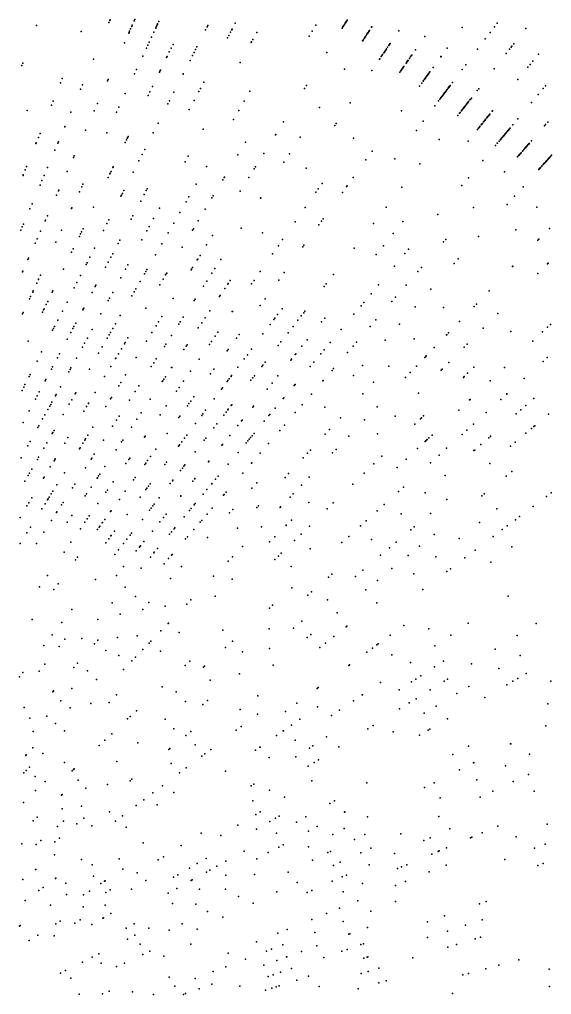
# Model space of a CAD drawing. Header units: metres. Extents: x -4327 to 4266, y -3886 to 3992.
# Drawn here: x 103.8 to 237.9, y 52.8 to 298.5 of the extents above; entities that cross this region are included whole.
import ezdxf

# ---------------------------------------------------------------- set-up
doc = ezdxf.new("R2010")
doc.units = ezdxf.units.M

msp = doc.modelspace()

# ---------------------------------------------------------------- linework, layer by layer
for p in [(126.37, 297.72, -100.72), (126.6, 298.25, -93.58), (126.62, 298.29, -99.56), (126.66, 298.38, -104.25), (132.75, 298.15, -109.5), (132.89, 298.47, -99.4), (138.65, 297.35, -106.7), (138.94, 297.95, 2353.15), (158.22, 297.57, 2101.9), (185.91, 297.51, -109.46), (185.97, 297.61, -107.4), (186.02, 297.7, -105.34), (186.05, 297.73, -104.31), (186.12, 297.86, -89.71), (186.13, 297.87, -98.34), (186.17, 297.94, -88.31), (186.31, 298.16, -79.66), (186.38, 298.27, -107.42), (186.42, 298.34, -91.49), (224.24, 297.58, -81.86), (108.07, 296.92, 2086.97), (119.37, 295.46, 2089.34), (131.35, 295.01, -102.3), (131.44, 295.22, -101.6), (131.57, 295.52, -100.54), (131.83, 296.1, -108.35), (132.11, 296.72, -104.66), (132.24, 297.01, -96.02), (137.67, 295.24, -104.96), (138.15, 296.27, -106.31), (138.31, 296.62, -103.49), (138.39, 296.79, 2085.95), (138.55, 297.12, -95.65), (138.58, 297.18, -94.51), (150.74, 295.84, 2107.51), (151.13, 296.61, -102.27), (151.32, 296.97, -101.8), (157, 295.27, 2100.29), (157.32, 295.87, -108.58), (157.4, 296.03, -107.22), (163.64, 295.22, 2455.16), (177.58, 295.55, 2477.88), (178.49, 297.06, 2480.66), (185.14, 296.28, -99.46), (185.33, 296.6, -107.03), (185.36, 296.64, -112.71), (185.39, 296.68, -93.02), (185.49, 296.85, -102.55), (185.58, 297, 2486.96), (185.58, 296.99, -90.67), (185.72, 297.21, -93.6), (191.46, 294.82, -107.16), (191.49, 294.86, -93.28), (191.55, 294.96, -105.74), (191.55, 294.96, -86.77), (191.57, 295, -95.59), (191.6, 295.04, -91.49), (191.7, 295.19, -81.36), (191.86, 295.44, -76.59), (191.91, 295.52, -111.21), (191.94, 295.57, -111.86), (192.01, 295.67, -110.63), (192.56, 296.52, -78.89), (192.65, 296.65, -79.33), (199.41, 295.64, 2483.28), (215.37, 296.44, -88.71), (222.46, 295.22, 2450.53), (223.53, 296.64, 2489.95), (231.44, 296.23, 2482.95), (130.26, 292.57, 2092.13), (136.5, 292.73, -102.13), (137.1, 294.01, -106.68), (156.22, 293.81, 2480.53), (156.55, 294.43, 2465.3), (162.23, 292.66, 2484.06), (162.34, 292.87, 2485.8), (162.64, 293.41, 2480.16), (176.83, 294.3, 2477.32), (190.32, 293.07, -93.53), (190.34, 293.1, -94.36), (190.44, 293.25, -95.63), (190.47, 293.3, -101.83), (190.55, 293.42, -110.84), (190.77, 293.76, -106.15), (190.91, 293.97, -98.14), (190.91, 293.97, -110.41), (190.94, 294.02, -108.54), (190.97, 294.07, -88.95), (191.19, 294.4, -88.44), (191.41, 294.75, -101.29), (197.21, 292.37, -111.09), (197.26, 292.46, -80.13), (197.26, 292.46, -82.35), (197.26, 292.45, -75.49), (206.01, 294.21, -76.65), (221.21, 293.56, -82.65), (228.4, 292.34, -78.75), (135.8, 291.23, -108), (136.17, 292.01, 2097.14), (141.59, 290.3, -106.99), (142.07, 291.28, -103.64), (142.52, 292.2, -101.24), (147.83, 290.14, -101.21), (148.22, 290.9, -106.77), (148.55, 291.56, 2480.26), (181.29, 290.12, 2488.34), (195.67, 290.1, -107.29), (195.79, 290.27, -101.33), (195.88, 290.4, -109.5), (195.99, 290.56, -117.8), (196.02, 290.61, -100.83), (196.13, 290.77, -91.62), (196.21, 290.89, -110.95), (196.35, 291.11, -98.72), (196.62, 291.5, -100.72), (196.89, 291.9, -88.3), (196.94, 291.98, -107.57), (197.03, 292.11, -101.76), (197.1, 292.21, -85.74), (197.14, 292.28, -109.79), (197.14, 292.27, -116.36), (203.65, 290.84, -86.78), (211.6, 291.24, -85.49), (219.27, 290.98, 2488.97), (226.48, 289.88, -80.19), (227.34, 290.98, 2494.06), (227.38, 291.03, -86.22), (227.73, 291.48, -84.86), (227.93, 291.73, 2481.79), (104.63, 287.46, 2089.73), (122.46, 288.49, 2093.17), (134.89, 289.27, 2331), (140.91, 288.92, -110), (141.04, 289.18, 2094.18), (146.84, 288.18, -104.02), (147.47, 289.43, 2462.16), (159.44, 287.63, 2482.31), (194.56, 288.44, -99.05), (194.63, 288.55, -95.81), (195.01, 289.11, -98.04), (195.1, 289.25, -94.61), (195.27, 289.5, -111.26), (195.35, 289.62, -96.78), (201.31, 287.5, -99.3), (201.34, 287.54, -91.5), (201.43, 287.68, -93.79), (201.5, 287.78, -115.31), (201.67, 288.01, -92.26), (201.7, 288.06, -108.46), (201.75, 288.13, -85.56), (201.79, 288.18, -83.14), (202.11, 288.64, -107.84), (202.42, 289.08, -102.55), (202.5, 289.2, -82.22), (202.72, 289.52, -111.97), (210, 289.04, -78.29), (210.06, 289.13, 2488.72), (210.1, 289.18, -77.51), (233.21, 287.99, -81.84), (234.62, 289.73, 2480.64), (104.4, 286.84, 2101.19), (133.31, 285.88, 2091.09), (139.11, 285.22, 2446.5), (139.21, 285.42, 2105.18), (139.33, 285.67, -106.64), (185.71, 285.97, 2490.26), (192.67, 285.65, 2476.14), (199.71, 285.21, -112.82), (199.94, 285.55, -95.75), (200.13, 285.81, -93.59), (200.21, 285.93, -94.04), (200.33, 286.1, -99.84), (200.45, 286.27, -91.5), (200.47, 286.3, -110.3), (200.62, 286.52, -80.85), (200.63, 286.52, -105.17), (200.65, 286.56, -104.14), (200.72, 286.65, -103.76), (207.1, 285.05, -87.34), (207.21, 285.2, -80.07), (207.26, 285.27, -118.52), (208.06, 286.37, -106.85), (215.42, 285.87, 2492.68), (216.3, 287.04, 2483.63), (223.46, 286.01, -85.99), (231.94, 286.42, -88.38), (232.51, 287.12, -85.61), (114.15, 282.54, 2089.65), (114.59, 283.63, 2089.73), (126.02, 283.05, 2092.69), (126.16, 283.35, 2087.08), (132.81, 284.81, 2091.02), (145.05, 284.67, 2094.78), (145.1, 284.78, 2362.98), (150.31, 282.69, 2114.65), (205.54, 282.91, -93.6), (205.55, 282.92, -95.44), (205.58, 282.96, 2483.74), (205.66, 283.06, -103.95), (205.66, 283.06, -103.95), (205.95, 283.47, -102.23), (205.96, 283.48, -89.91), (206.07, 283.63, -91.18), (206.13, 283.71, -105.65), (206.19, 283.8, -94.3), (206.28, 283.92, -100.32), (206.35, 284.02, -86.21), (206.39, 284.07, -89.07), (206.44, 284.15, -89.71), (206.52, 284.25, -102.51), (206.6, 284.36, -84.49), (206.72, 284.53, -76.86), (206.73, 284.54, -87.79), (206.73, 284.54, -106.58), (206.77, 284.59, -108.07), (206.93, 284.82, -105.43), (206.93, 284.82, -105.43), (212.98, 282.63, 2483.66), (229.43, 283.32, 2490.46), (119.24, 280.9, 2092.62), (119.7, 281.99, 2092.7), (136.68, 280.23, -112.61), (137.34, 281.58, -109.88), (142.74, 280.14, 2107.68), (149.07, 280.35, 2136.53), (149.47, 281.12, 2486.45), (161.92, 280.45, 2486), (175.66, 281.11, 2491.55), (176.13, 281.87, 2487.9), (204.63, 281.65, -109.66), (205.2, 282.43, -93.85), (211.05, 280.08, -88.76), (211.17, 280.23, -94.94), (211.26, 280.35, -105.34), (211.38, 280.51, -93.6), (211.39, 280.53, -101.03), (211.53, 280.71, -81.25), (211.63, 280.84, -107.62), (211.87, 281.16, -89.51), (211.99, 281.32, -81.22), (212.07, 281.43, -87.15), (212.09, 281.46, -78.23), (212.16, 281.55, -78.86), (212.27, 281.69, -78.09), (212.39, 281.85, -103.39), (219.22, 280.59, -86.82), (219.57, 281.03, 2483.52), (235.85, 281.08, -84.39), (236.41, 281.75, 2493.52), (112.29, 277.92, 2087.34), (130.48, 279.81, 2093.1), (136.23, 279.31, 2480.61), (141.63, 277.96, -112.87), (147.86, 278.08, 2481.09), (160.42, 277.86, 2484.12), (209.48, 277.98, -110.69), (209.79, 278.41, -112.32), (210.01, 278.7, -107.84), (210.07, 278.78, -93.02), (210.13, 278.85, -93.66), (210.31, 279.09, -92.52), (210.43, 279.25, 2483), (210.5, 279.35, -113.55), (210.59, 279.46, -111.48), (210.69, 279.6, -111.75), (210.7, 279.61, -90.04), (210.82, 279.77, -104.29), (210.85, 279.8, -103.26), (210.9, 279.87, -95.64), (210.95, 279.94, -96.28), (211.03, 280.04, -96.73), (217, 277.74, -92.9), (217.01, 277.76, -88.8), (217.02, 277.77, -83.51), (217.35, 278.19, -81.2), (217.42, 278.28, -81.83), (217.45, 278.33, -107.67), (217.47, 278.35, -81.45), (217.73, 278.68, -77.29), (234.58, 279.56, 2483.58), (105.77, 275.53, 2095.82), (111.87, 276.9, 2087.75), (116.8, 275.16, 2089.73), (122.65, 275.48, -105.58), (123.48, 277.34, 2089.81), (128.88, 276.38, 2091.13), (141.25, 277.22, 2483.59), (146.63, 275.77, -111.08), (159.1, 275.58, 2474.37), (179.42, 276.28, 2486.52), (187.14, 277.45, 2454.04), (200.15, 275.48, 2486.8), (208.53, 276.72, 2480.16), (215.2, 275.44, -94.17), (215.25, 275.5, -111.6), (215.38, 275.67, -104.14), (215.42, 275.72, -92.83), (215.47, 275.79, -108.78), (215.66, 276.04, -91.31), (215.73, 276.12, -108.28), (215.87, 276.3, -99.61), (215.88, 276.31, -88.95), (215.93, 276.38, -104.62), (215.96, 276.41, -115.35), (216.09, 276.58, -88.63), (216.24, 276.77, -107.28), (216.46, 277.05, -96.16), (216.5, 277.11, -110.14), (216.5, 277.1, -111.82), (216.54, 277.16, -93.73), (216.56, 277.19, -105.55), (216.7, 277.37, -95.65), (216.8, 277.49, -103.37), (216.81, 277.51, -101.5), (216.87, 277.58, -109.9), (222.99, 275.37, -111.62), (223.09, 275.49, -79.3), (232.88, 277.54, -77.53), (128.29, 275.12, -102.03), (157.77, 273.27, 2485.8), (205.6, 272.84, 2484.88), (214.29, 274.27, -99.5), (214.76, 274.88, -95.82), (214.91, 275.07, -99.58), (220.88, 272.76, -89.65), (220.89, 272.78, -102.83), (220.96, 272.86, -99.75), (221.19, 273.14, -107.35), (221.23, 273.19, -111.36), (221.3, 273.29, -91.05), (221.33, 273.32, -105.74), (221.65, 273.72, -79.19), (221.7, 273.78, -88.55), (221.75, 273.84, -96.17), (221.83, 273.93, -88.8), (221.88, 274, 2484.1), (221.99, 274.14, -103.97), (222.01, 274.16, -87.65), (222.04, 274.2, -101.9), (222.17, 274.36, -84.45), (222.27, 274.49, -119.14), (222.37, 274.6, -86.36), (222.39, 274.62, -84.12), (229.42, 273.42, 2485.5), (229.43, 273.42, -85.38), (115.23, 271.45, -104.16), (115.24, 271.48, 2094.34), (120.48, 270.6, 2095.17), (138.78, 272.37, 2484.01), (150.14, 270.86, 2483.01), (170.38, 272.66, 2489.32), (183.3, 271.76, 2453.7), (183.64, 272.25, 2489.18), (203.86, 270.54, 2484.01), (219.28, 270.79, -98.17), (219.55, 271.12, -96.65), (219.74, 271.36, -95.5), (219.83, 271.47, -105.86), (220.17, 271.89, -111.68), (220.28, 272.02, -105.24), (220.32, 272.08, -92.07), (220.42, 272.2, -104.48), (220.51, 272.3, -97.69), (220.8, 272.67, -113.47), (226.76, 270.24, -89.7), (226.79, 270.28, -88.48), (226.85, 270.35, -89.12), (226.97, 270.49, -103.65), (227.06, 270.6, -95.79), (227.15, 270.71, -108.78), (227.19, 270.76, 2490.29), (227.2, 270.76, -75.83), (227.23, 270.8, -107.55), (227.29, 270.88, -101.92), (227.51, 271.13, -82.83), (228.18, 271.94, -78.19), (236.19, 271.7, -119.26), (236.43, 271.98, -118.94), (237, 272.64, -85.58), (108.58, 268.74, 2082.93), (108.99, 269.76, 2082.52), (125.85, 269.88, 2089.89), (130.77, 268.12, 2468.54), (130.99, 268.57, 2428.18), (131.02, 268.64, 2473.26), (131.19, 268.98, 2487.81), (137.52, 269.9, 2483.85), (168.37, 269.44, 2492.08), (168.4, 269.5, 2492.57), (174.56, 268.8, 2492.23), (188.02, 268.53, 2484.72), (209.6, 268.27, 2486.3), (216.89, 267.84, 2486.73), (224.72, 267.81, -95.83), (225.04, 268.19, -102.35), (225.08, 268.24, -108.21), (225.16, 268.33, -108.66), (225.23, 268.42, -111.64), (225.32, 268.53, -87.3), (225.52, 268.76, -96.99), (225.65, 268.92, -96.22), (225.82, 269.12, -115.31), (225.83, 269.13, -89.33), (225.88, 269.2, -90.98), (226.04, 269.39, -103.23), (226.14, 269.5, -88.43), (226.26, 269.64, -86.64), (226.32, 269.72, -100.86), (226.42, 269.84, -111.59), (226.51, 269.94, -91.23), (226.68, 270.14, -105.19), (226.7, 270.17, -90.08), (232.9, 267.92, 2481.74), (107.97, 267.24, -108.57), (108.05, 267.42, 2089.44), (112.72, 265.56, 2089.93), (113.48, 267.34, 2087.14), (113.62, 267.68, -110.26), (130.45, 267.47, 2386.01), (135.41, 265.75, 2101.44), (160.77, 267.57, -111.59), (223.79, 266.71, 2482.2), (224.27, 267.28, -111.37), (224.28, 267.29, -98.3), (230.67, 265.36, -103.42), (230.96, 265.69, -87.47), (230.98, 265.71, -108.8), (231.04, 265.78, -117.51), (231.05, 265.79, -97.77), (231.06, 265.8, -87.91), (231.24, 266.01, -85.74), (231.41, 266.21, -108.37), (231.44, 266.24, -89.7), (231.57, 266.39, -110.97), (231.66, 266.49, -95.34), (231.68, 266.52, -85.09), (231.69, 266.53, -82.85), (231.8, 266.65, -81.06), (231.99, 266.88, -112.24), (232.12, 267.02, -103.02), (232.16, 267.07, -103.67), (232.19, 267.1, -93.28), (232.31, 267.24, -77.59), (117.41, 263.71, 2091.17), (117.59, 264.11, -105.49), (134.75, 264.47, 2467.46), (146.34, 264, -105.5), (158.84, 264.35, 2483.68), (165.43, 264.74, 2480.94), (171.85, 264.62, 2464.13), (191.16, 263.11, 2486.07), (192.72, 265.26, 2485.22), (198.44, 263.34, 2457.98), (220.66, 262.98, 2486.92), (229.38, 263.88, -98.51), (229.65, 264.18, -111.1), (229.77, 264.32, -102.81), (229.78, 264.33, -95.38), (229.96, 264.54, -98.14), (230.01, 264.6, -100.63), (230.18, 264.8, -113.47), (230.26, 264.88, -104.69), (230.6, 265.28, -92.64), (236.91, 263.11, -98.5), (237.02, 263.24, -82.7), (237.02, 263.24, -95.02), (237.06, 263.28, -88.85), (237.27, 263.52, -103.88), (237.3, 263.55, -109.8), (237.33, 263.58, -101.81), (237.37, 263.63, -102.46), (237.54, 263.81, -78.19), (237.7, 263.99, -78.25), (237.93, 264.25, -82.4), (105.28, 260.57, -109.2), (105.62, 261.42, 2084.52), (110.86, 261.17, -107.05), (127.38, 261.18, 2472.48), (127.46, 261.32, -106.81), (133.92, 262.83, 2086.5), (145.59, 262.64, 2484.92), (150.96, 261.47, 2486.99), (162.98, 260.83, 2488.06), (163.29, 261.33, -110.16), (170.47, 262.5, 2487.39), (176.06, 261.02, 2469.51), (204.77, 262.09, 2489.63), (234.75, 260.71, -109.46), (234.82, 260.8, -108.24), (234.86, 260.84, -96.41), (234.98, 260.98, -109.15), (235.01, 261.01, 2484.3), (235.05, 261.05, -94.43), (235.16, 261.18, -114.09), (235.49, 261.54, -91.94), (235.53, 261.58, -91.75), (235.83, 261.92, -98.67), (235.83, 261.91, -103.25), (236.02, 262.13, -109.21), (236.12, 262.24, -88.29), (236.18, 262.31, -87.9), (236.21, 262.34, -86.69), (236.21, 262.34, -102.16), (236.3, 262.44, -98.04), (236.33, 262.47, -93.09), (236.49, 262.65, -106.06), (236.57, 262.73, -91.74), (236.62, 262.8, -109.7), (236.64, 262.81, -90.33), (236.67, 262.85, -87.06), (104.71, 259.16, -108.96), (104.77, 259.33, -108.5), (110.02, 259.2, 2090.37), (115.83, 260.16, -107.09), (126.17, 258.69, -105.38), (126.61, 259.59, -107), (126.7, 259.78, -110.68), (126.9, 260.19, 2212.89), (132.47, 259.99, -104.67), (155.07, 258.07, 2457.63), (155.42, 258.67, 2485.75), (155.47, 258.75, 2453), (161.63, 258.65, 2489.64), (187.9, 258.62, 2485.78), (217, 258.61, 2485.68), (226.11, 260.11, 2486.73), (108.99, 256.76, -104.89), (109.47, 257.89, -105.88), (113.76, 255.5, -104.31), (119.51, 256.29, 2487.98), (119.81, 256.94, 2470.29), (136, 255.79, -106.78), (148.35, 256.95, 2489.38), (179.14, 255.84, -112.61), (180.08, 257.18, 2462.57), (186.29, 256.4, 2453.87), (186.42, 256.58, 2487.61), (200.17, 256.2, 2454.06), (215.32, 256.61, 2486.79), (230.77, 256.29, 2449.09), (113.17, 254.18, -107.41), (113.65, 255.26, 2100.24), (118.93, 255.04, -102.51), (129.39, 253.95, -106.47), (129.54, 254.24, -110.52), (129.76, 254.67, -109.27), (130.14, 255.41, 2485.78), (135.24, 254.35, 2486.12), (135.78, 255.37, 2484.22), (146.54, 253.82, -104.78), (152.33, 253.52, 2447.44), (152.63, 254.02, 2486.4), (159.48, 255.22, 2467.72), (164.6, 253.47, 2444.89), (164.64, 253.53, 2467.55), (178.55, 255, 2452.32), (185.21, 254.91, -103.81), (228.63, 253.92, 2475.28), (106.44, 250.75, -106.53), (106.98, 252.03, 2092.92), (116.97, 250.85, -107.72), (117.05, 251.01, -101.58), (122.51, 251.18, -106.31), (134.38, 252.73, -104.62), (139.08, 250.91, -105.75), (145.81, 252.55, -109.49), (150.64, 250.71, -104.21), (175.84, 251.13, 2491.21), (196.26, 251.21, 2457.66), (218.24, 251.06, 2459.35), (226.76, 251.84, 2445.13), (234.26, 251.21, 2468.47), (110.86, 248.99, -102.67), (131.94, 248.14, 2484.66), (132.41, 249.03, 2481.52), (132.41, 249.02, -106.59), (137.63, 248.3, -105.17), (144.25, 249.85, 2478.01), (180.36, 248.24, 2449.35), (209.24, 249.36, 2467.37), (104.53, 246.25, 2098.27), (104.79, 246.87, -102.19), (110.32, 247.78, 2254.74), (110.4, 247.95, -106.32), (119.84, 245.72, -104), (125.87, 247.04, -111.93), (126.36, 247.99, 2484.96), (136.52, 246.29, -110.48), (142.69, 247.14, -112.5), (147.65, 245.73, 2486.02), (148.87, 247.76, -109.24), (159.68, 245.88, 2459.84), (173.27, 247.45, 2454.73), (179.27, 246.75, 2489.64), (179.91, 247.63, -106.24), (193.06, 247.11, 2492.1), (200.49, 247.58, 2487.94), (237.41, 245.84, 2465.93), (104.15, 245.36, -101.57), (109.15, 245.17, 2241.24), (114.41, 245.36, -107.41), (114.41, 245.35, -108.77), (118.91, 243.79, -106.76), (119.24, 244.48, -101.28), (119.46, 244.94, 2482.08), (125.01, 245.34, -103.04), (135.93, 245.23, -104.57), (135.93, 245.23, -104.57), (141.28, 244.7, 2473.92), (147.46, 245.41, 2482.8), (152.51, 244.07, 2472.05), (165.04, 244.68, -104.97), (198, 244.51, 2489.45), (219.52, 243.8, 2486.7), (228.91, 245.47, 2471.31), (107.79, 242.11, -108.84), (108.27, 243.17, 2087.85), (113.01, 242.35, 2472.83), (122.72, 240.85, -105.03), (128.7, 242.05, -109.63), (129.13, 242.87, -103.1), (134.67, 242.95, 2455.84), (139.67, 241.92, -108.72), (144.85, 241.07, -111.4), (151, 241.66, 2459.3), (169.08, 241.47, 2484.83), (170.16, 243.02, 2489.13), (175.23, 241.18, 2489.71), (175.53, 241.59, 2493.93), (188.2, 240.88, 2484.01), (195.54, 241.47, 2491.2), (210.74, 242.43, 2487.09), (211.25, 243.01, 2450.94), (234.52, 242.86, 2455.65), (234.77, 243.11, 2488.4), (106.13, 238.37, -110.84), (116.97, 239.82, -105.02), (117.38, 240.66, -107.42), (121.58, 238.62, -104.57), (126.88, 238.62, -106.54), (127.31, 239.44, -104.86), (138.07, 239.14, 2477.66), (149.33, 238.98, -112.69), (167.64, 239.42, -108.46), (193.73, 239.24, 2490.3), (200.98, 239.51, -113.13), (201.9, 240.61, -112.1), (105.95, 237.97, 2088.57), (120.63, 236.75, -109.13), (120.85, 237.19, 2487.04), (125.52, 236.07, -101.55), (126.21, 237.36, 2486.01), (131.16, 236.62, -107.85), (147.47, 235.99, 2460.31), (148.65, 237.89, -108.47), (148.77, 238.08, -113.34), (154.57, 238.02, -111.71), (198.33, 236.36, 2484.92), (205.14, 235.99, -111.59), (213.36, 236.96, 2490.17), (214.44, 238.16, 2491.98), (228.13, 236.24, 2478.84), (228.18, 236.29, 2448.57), (236.94, 236.94, 2487.53), (237.05, 237.05, 2478.43), (104.59, 234.92, -104.3), (104.64, 235.03, -104.68), (109.14, 234.06, -106.23), (114.88, 235.54, 2473.91), (119.21, 233.97, -108.18), (129.39, 233.42, -104.88), (130.58, 235.58, 2453.26), (135.33, 234.4, -108.24), (135.68, 235.01, -106.47), (135.94, 235.45, -109.24), (140.66, 234.1, -105.43), (140.87, 234.44, -109.2), (140.92, 234.52, -99.84), (147.11, 235.43, -111.72), (147.21, 235.59, 2468.17), (152.3, 234.52, -108.66), (153.07, 235.71, -111.86), (164.52, 234.96, -112.9), (170.53, 234.71, 2491.92), (183.01, 234.25, 2494.1), (204.27, 234.98, 2485.32), (234.46, 234.46, 2481.95), (108.21, 232.05, 2109.02), (108.65, 233.01, 2108.13), (108.65, 233, -103.79), (118.29, 232.17, 2485.63), (122.92, 231.17, 2484.49), (123.1, 231.52, 2488.22), (134.22, 232.48, -103.63), (139.17, 231.62, -101.79), (140.03, 233.05, -107.18), (150.21, 231.31, 2487), (151.03, 232.56, -105.67), (156.37, 231.82, 2496.64), (156.44, 231.94, 2473.48), (156.95, 232.69, -110.12), (162.33, 231.84, -105.38), (162.95, 232.72, 2475.5), (169.16, 232.83, -111.11), (180.66, 231.23, -110.35), (181.16, 231.87, 2491.94), (194.36, 231.63, 2490.71), (201.3, 231.57, -104.06), (106.63, 228.67, -106.21), (107.16, 229.81, -107.72), (107.29, 230.09, 2460.69), (112.05, 229.74, -113.06), (112.22, 230.09, 2468.01), (117.61, 230.83, -106.23), (122.14, 229.71, -107.51), (127.33, 229.71, -103.37), (132.13, 228.85, -110.05), (132.7, 229.84, 2454.19), (133.14, 230.6, 2462.39), (154.26, 228.69, -101.68), (154.39, 228.9, -102.46), (155.61, 230.69, -103.09), (192.44, 229.34, -109.43), (198.61, 228.48, -108.23), (207.53, 230.49, 2486.73), (222.22, 230.12, 2487.51), (106.36, 228.09, -105.13), (110.55, 226.66, -103.25), (110.93, 227.44, -107.01), (115.8, 227.28, -105.41), (126.21, 227.68, -103.12), (126.52, 228.24, -108.84), (142.6, 228.2, -108.12), (147.83, 227.63, -105.63), (148.07, 228.01, 2488.69), (164.48, 226.39, -111.55), (165.74, 228.12, -107.45), (189.91, 226.33, 2456.04), (190.63, 227.18, -106.93), (197.72, 227.45, 2493.86), (203.56, 226.08, 2494.52), (218.41, 226.17, 2487.71), (218.98, 226.76, 2483.32), (104.59, 224.29, 2491.74), (104.75, 224.64, 2139.19), (109.62, 224.75, -105.74), (109.89, 225.32, -103.6), (110.02, 225.58, -104.2), (114.65, 225.01, -103.72), (119.79, 225.3, 2486.44), (119.81, 225.32, -106.44), (119.91, 225.52, 2488.93), (120.02, 225.73, -104.67), (124.36, 224.35, -111.62), (129.24, 223.85, -108.31), (135.63, 225.73, -108.32), (139.73, 223.61, -109.47), (151.8, 225.05, 2497.54), (157.47, 224.9, -103.76), (157.48, 224.91, -107.89), (168.9, 224.14, -102.41), (170.01, 225.61, -107.47), (174.85, 223.79, -110.53), (175.48, 224.6, -112.72), (175.75, 224.95, 2487.42), (188.12, 224.19, 2490.11), (210.67, 225.92, 2454.89), (224.38, 224.38, 2456.84), (112.68, 221.14, -101.78), (113.47, 222.7, 2475.41), (117.56, 221.1, -106.21), (118.02, 221.96, -103.88), (128.04, 221.76, 2455.68), (138.26, 221.26, -104.34), (138.9, 222.29, -109.33), (143.96, 221.69, 2495.29), (144.34, 222.27, -104.14), (145.11, 223.46, 2463.89), (149.75, 222.01, 2489.14), (150.6, 223.27, -109.58), (167.01, 221.63, -110.63), (167.97, 222.9, 2491.92), (168.22, 223.23, -108.96), (172.79, 221.16, -103.11), (173.98, 222.68, 2486.24), (179.98, 222.26, 2480.06), (180.78, 223.25, 2455.76), (192.25, 221.16, 2493.34), (193.65, 222.77, 2488.05), (199.62, 221.7, 2491.45), (214.73, 222.36, -102.77), (237.65, 221.61, -108.23), (112.18, 220.17, -108.81), (112.39, 220.59, -108.37), (116.77, 219.62, -103.74), (117.28, 220.58, 2487.74), (122.17, 220.4, -109.49), (126.46, 219.04, -108.58), (126.79, 219.6, -106.41), (127.39, 220.64, -103.5), (137.21, 219.59, -112.34), (142.13, 218.86, -108.84), (148.9, 220.76, 2462.39), (153.14, 218.71, -107.96), (153.83, 219.69, -102.19), (159.18, 219.09, -102.35), (165.2, 219.23, 2463), (171.51, 219.53, -108.6), (184.93, 220.39, -109.27), (211.47, 218.98, 2484.92), (211.52, 219.03, -110.73), (211.99, 219.52, 2479.79), (220.71, 220.71, 2448.18), (227.64, 219.83, -97.03), (235.65, 219.75, -110.85), (236.9, 220.92, -112.03), (106.04, 217.42, -104.48), (115.87, 217.91, 2444.32), (120.24, 216.92, -101.55), (120.95, 218.2, -103.26), (125.96, 218.17, 2454.86), (130.25, 216.78, -110.54), (130.25, 216.76, -106.12), (130.43, 217.06, -111.01), (131.15, 218.28, 2468.15), (135.86, 217.42, -109.41), (140.72, 216.69, 2464.74), (146.06, 216.54, -108.27), (151.68, 216.62, -104.25), (152.18, 217.34, 2478.84), (158.5, 218.16, -103.94), (169.02, 216.34, -103.07), (169.71, 217.23, -100.76), (176.34, 217.77, -109.23), (182.17, 217.11, -103.59), (188.79, 217.17, -109.11), (195.99, 217.67, 2480.52), (203.28, 217.99, 2455.22), (216.64, 216.64, -105.4), (233.2, 217.46, 2490.17), (109.41, 214.72, -105.33), (113.91, 214.24, -106.53), (119.69, 215.93, -102.34), (123.76, 214.37, -104.67), (124.68, 215.96, -104.17), (128.74, 214.26, 2489.23), (129.5, 215.52, -108.27), (140.35, 216.12, -110.8), (145.22, 215.3, 2490.5), (145.81, 216.17, 2487.37), (156.19, 214.98, -105.76), (156.43, 215.3, -104.75), (161.27, 214.01, -110.23), (162.32, 215.41, 2494.21), (173.33, 214.05, -100.67), (173.49, 214.24, 2461.36), (175.03, 216.15, 2483.22), (179.79, 214.27, -102.07), (180.64, 215.28, -109.9), (186.51, 214.55, 2489.07), (187.92, 216.18, 2495.87), (208.39, 215.8, 2482.44), (215.91, 215.91, -103), (108.24, 212.42, -105.6), (113.39, 213.25, 2445.35), (118.15, 213.15, 2481.31), (128.02, 213.06, 2475.3), (128.08, 213.16, -107.08), (133.27, 213.28, -106.84), (137.65, 211.96, 2489.45), (138.31, 212.99, -109.35), (149.08, 212.91, 2492.49), (160.49, 212.98, 2491.52), (165.16, 211.39, -110.17), (165.72, 212.11, -101.73), (172.19, 212.63, -110.29), (172.2, 212.65, 2479.7), (172.36, 212.85, -101.97), (178.01, 212.15, 2460.46), (190.26, 211.3, 2489.57), (206, 213.32, 2476.56), (206.21, 213.54, 2490.62), (206.35, 213.69, 2492.36), (212.08, 212.08, 2493.28), (235.81, 212.32, 2488.85), (236.86, 213.27, 2489.18), (236.86, 213.27, -110.23), (106.5, 209.02, 2457.33), (111.87, 210.39, -107.11), (112.17, 210.97, 2488.56), (116.22, 209.67, 2496.77), (116.58, 210.32, -105.26), (116.78, 210.67, -104.34), (121.47, 210.39, -104.61), (126.83, 211.08, -107.63), (130.55, 208.93, -102.28), (137.02, 211, -109.8), (142.18, 210.8, -106.7), (142.19, 210.81, -110.48), (146.94, 209.85, -105.37), (151.99, 209.2, -109.35), (152.81, 210.33, -107.94), (158.9, 210.86, -109.28), (164.9, 211.06, 2476.81), (177.11, 211.08, -103.96), (182.61, 210.07, -105.02), (183, 210.51, -108.38), (196.89, 211.14, 2491.58), (202.33, 209.52, 2490.02), (203.89, 211.14, 2485.73), (210.15, 210.15, 2482.02), (210.36, 210.36, -98.91), (216.78, 209.34, -100.74), (218.36, 210.87, -108.15), (226.09, 210.83, 2489.63), (105.2, 206.47, -104.01), (106.24, 208.5, -105.64), (110.29, 207.43, -104.83), (110.47, 207.76, -112.94), (125.28, 208.51, 2490.65), (129.33, 206.97, -108.9), (139.79, 207.24, -109.1), (139.92, 207.44, 2491.72), (140.17, 207.81, 2496.2), (140.59, 208.43, -109.56), (145.18, 207.34, -106.87), (156.18, 207.26, 2488.76), (156.36, 207.49, -104.39), (156.71, 207.96, -105.62), (157.16, 208.56, 2465.21), (157.3, 208.75, -107.18), (162.17, 207.57, 2499.66), (162.67, 208.21, -105.5), (163.04, 208.68, 2486.94), (167.52, 206.87, 2461.65), (168.97, 208.67, -104.16), (173.16, 206.37, 2491.23), (173.31, 206.54, -105.44), (180.31, 207.42, -100.12), (180.36, 207.48, 2491.38), (187.99, 208.78, 2483.91), (193.09, 207.06, 2490.96), (201.11, 208.25, 2486.7), (215.72, 208.31, -100.43), (215.93, 208.53, -104.19), (222.48, 207.47, 2483.19), (231.06, 208.05, -106.78), (104.47, 205.03, -107.53), (104.88, 205.83, 2477), (108.81, 204.65, -112.19), (113.05, 203.95, -112.71), (114.12, 205.88, 2480.1), (117.86, 204.14, -106.11), (118, 204.39, -105.46), (122.88, 204.5, -104.59), (128.85, 206.21, -110.89), (132.96, 204.74, -108.13), (133.87, 206.15, -104.26), (143.43, 204.84, -105.1), (144.1, 205.79, 2488.1), (154.73, 205.34, -110.88), (154.98, 205.67, 2496), (166.29, 205.35, -110.72), (173.07, 206.26, -109.73), (177.39, 204.06, -101.34), (190.35, 204.12, 2491.92), (204.36, 204.36, -102.79), (226.68, 204.11, 2489.89), (226.71, 204.13, 2456.88), (107.84, 202.82, 2463.06), (108.28, 203.64, -102.76), (111.68, 201.48, -104.6), (111.99, 202.04, 2491.56), (112.91, 203.69, 2468.04), (116.34, 201.51, -106.73), (116.98, 202.62, -111.67), (121.18, 201.68, -108.86), (121.24, 201.77, -109.22), (126.77, 202.87, -109.89), (126.98, 203.2, -110.23), (131.55, 202.58, -107.78), (136.77, 202.77, -102.64), (146.54, 201.7, -104.3), (147.01, 202.34, -103.68), (147.76, 203.37, -107.11), (152.9, 202.9, 2462.43), (170.3, 202.95, 2462.54), (170.48, 203.17, -110.96), (217.27, 202.61, 2481.03), (217.3, 202.64, -103.85), (217.43, 202.75, -103.36), (225.14, 202.72, -101.46), (233.5, 202.98, -109.66), (106.28, 199.88, -105.49), (110.99, 200.24, -104.71), (111.43, 201.03, 2493.93), (120.03, 199.76, -109.52), (120.72, 200.92, -107.21), (125.59, 200.99, 2497.03), (134.48, 199.38, 2476.35), (140.81, 201.1, -108.1), (146.14, 201.14, -105.93), (150.06, 199.14, -108.66), (150.75, 200.05, 2467.32), (155.92, 199.57, 2467.79), (156.33, 200.09, -107.54), (156.45, 200.25, 2489.56), (157.2, 201.21, -112.44), (157.34, 201.39, -112.54), (162.6, 200.8, 2464.74), (162.81, 201.06, -107.74), (168.24, 200.5, 2496.82), (173.34, 199.41, -106.17), (175.06, 201.38, -106.37), (180.77, 200.77, 2473.04), (193.95, 200.84, -102.74), (214.55, 200.07, -103.25), (221.5, 199.44, 2489.22), (229.05, 199.11, -106.08), (230.22, 200.12, -102.34), (231.46, 201.21, 2492.2), (237.17, 199.01, -104.44), (104.71, 196.93, -103.78), (109.66, 197.84, -106.46), (110.22, 198.84, 2466.8), (114.84, 198.91, -105.5), (128.25, 197.49, -112.56), (128.91, 198.51, -103.92), (133.38, 197.75, -104.72), (139.26, 198.88, -109.29), (144.01, 198.21, 2494.5), (144.25, 198.55, -100.64), (148.19, 196.65, 2493.12), (149.75, 198.73, -102.83), (153.6, 196.59, -103.9), (155.33, 198.81, -108.15), (159.8, 197.34, -105.58), (159.94, 197.5, -103.08), (165.51, 197.25, 2456.29), (166.7, 198.67, -108.83), (166.93, 198.94, -107.32), (184.75, 198.12, 2492.32), (190.8, 197.58, 2464.49), (198.55, 198.55, 2494.75), (204.87, 197.84, -102.69), (205.14, 198.1, -104.59), (205.67, 198.61, -102.56), (108.46, 195.66, 2486.71), (108.7, 196.1, -106.57), (112.08, 194.12, -101.34), (112.23, 194.39, -108.95), (112.54, 194.93, 2486.83), (122.3, 195.73, -112.49), (127.29, 196.01, 2491.31), (132.02, 195.73, -108.3), (141.07, 194.16, -112.95), (152.79, 195.57, -110.09), (158.84, 196.15, -109.17), (162.95, 194.2, -111.63), (169.47, 194.95, -104.77), (170.6, 196.25, -103.83), (182, 195.17, 2493.26), (203.46, 196.48, -107.25), (216.59, 195.02, -106.35), (218.25, 196.51, -101.57), (231.45, 194.21, 2488.73), (232.88, 195.41, -100.71), (233.48, 195.91, -99.12), (233.72, 196.11, 2457.13), (106.5, 192.12, -115.65), (110.75, 191.83, -104.69), (115.21, 191.74, -107.07), (116.03, 193.11, -113.48), (119.78, 191.69, -103.83), (120.27, 192.47, -108.94), (120.5, 192.84, 2497.17), (121.05, 193.73, 2493.56), (125, 192.48, -102.86), (129.56, 192.08, -111.21), (129.84, 192.49, -111.91), (135.3, 193.23, -105.72), (135.46, 193.45, -107.55), (144.75, 192.09, -105.13), (145.42, 192.98, -109.4), (146, 193.74, 2483.93), (150.35, 192.44, -109.77), (150.76, 192.97, 2493.25), (156.85, 193.69, 2495.59), (160.94, 191.8, -101.72), (161.4, 192.35, -105.86), (161.74, 192.75, 2478.51), (162.06, 193.14, 2497.05), (162.45, 193.6, -110.3), (166.63, 191.68, -104.8), (180.88, 193.97, 2477.85), (186.84, 193.48, 2462.1), (194.07, 194.07, 2474.83), (206.05, 192.14, -108.06), (206.23, 192.32, 2457.12), (206.46, 192.53, 2495.84), (206.56, 192.62, -106.92), (207.02, 193.05, -110.17), (207.81, 193.78, 2487.83), (215.37, 193.92, -107.19), (222.09, 193.06, -97.48), (222.52, 193.44, 2485.32), (222.57, 193.47, -101.09), (228.76, 191.95, -99.46), (228.8, 191.98, -106.22), (105.91, 191.06, -108.69), (109.97, 190.48, 2490.56), (118.91, 190.3, -103.23), (118.92, 190.31, -108.47), (119.08, 190.57, -111.81), (128.21, 190.07, 2458.33), (138.17, 190.18, 2491.18), (143.9, 190.96, 2462.17), (144.04, 191.15, -109), (144.16, 191.31, -107.36), (148.12, 189.58, -104.38), (154.86, 191.23, -108.67), (154.97, 191.38, -107.63), (158.92, 189.4, -104.71), (164.5, 189.24, -103.46), (176.42, 189.19, 2467.73), (177.17, 189.99, 2491.24), (182.76, 189.25, 2483.6), (183.62, 190.14, 2495.29), (204.12, 190.35, 2491.92), (211.5, 190.44, -106.85), (218.38, 189.84, 2462.05), (218.56, 189.99, -102.64), (220.13, 191.35, -104.27), (227.63, 191, -106.78), (104.21, 188, -105.06), (108.33, 187.64, -111.67), (108.65, 188.19, 2475.98), (112.53, 187.28, -109.75), (112.69, 187.54, -108.57), (112.8, 187.74, -108.68), (121.87, 187.66, -101.61), (122.05, 187.95, -106.22), (122.68, 188.91, 2488.58), (131.36, 187.6, -111), (131.61, 187.95, -105.4), (136.11, 187.34, -109.14), (136.86, 188.37, -108.8), (140.85, 186.92, 2494.8), (140.88, 186.95, 2480.73), (151.43, 187, 2491.91), (151.58, 187.18, -107.47), (162.39, 186.8, 2464.85), (175.35, 188.04, 2492.02), (195.13, 188.44, 2495.8), (201.26, 187.68, 2493.86), (207.43, 186.77, 2492.17), (209.59, 188.71, -108), (106.89, 185.14, -107.97), (111.59, 185.72, -107.8), (115.15, 184.28, 2491.54), (120.46, 185.49, -113.84), (125.37, 185.87, -100.63), (130.66, 186.6, -101.79), (135.4, 186.36, -106.42), (135.64, 186.69, -105.54), (140.45, 186.39, -105.82), (144.38, 184.8, -106.95), (144.87, 185.43, 2493.67), (145.27, 185.93, -103.74), (145.52, 186.26, -113.61), (156.44, 186.44, -102.29), (162.27, 186.68, -103.17), (162.29, 186.69, -110.06), (193.11, 186.48, 2457.38), (199.05, 185.62, 2454.2), (222.35, 186.58, 2493.16), (227.94, 184.58, 2460.83), (105.19, 182.19, -110.76), (106, 183.6, 2477.7), (106.35, 184.2, -110.65), (109.9, 182.91, 2493.89), (110.06, 183.17, -109.25), (123.37, 182.9, 2467.41), (123.45, 183.03, -115.16), (123.74, 183.46, 2459.82), (124.04, 183.9, -100.43), (127.45, 182.02, 2470.02), (132.58, 182.48, -107.81), (132.99, 183.05, -106.33), (142.41, 182.27, -107.94), (142.51, 182.4, -108.17), (147.51, 182.16, -107.21), (147.98, 182.74, -107.39), (148.01, 182.78, -107.88), (153.26, 182.65, -113.33), (153.88, 183.38, 2493.28), (160.12, 184.2, -102.58), (170.75, 183.11, 2493.21), (171.63, 184.05, 2465.44), (176.84, 183.12, 2494.04), (190.7, 184.16, 2489.68), (211.14, 183.54, 2461.4), (226.54, 183.45, 2492.01), (112.26, 179.66, -105.7), (113.26, 181.26, -107.51), (117.17, 180.43, 2482.44), (117.8, 181.39, -111.32), (121.85, 180.65, -108.12), (125.59, 179.36, -111.04), (125.98, 179.92, -103.37), (130.49, 179.61, 2467.78), (135.69, 180.07, -105.66), (135.69, 180.06, -106.26), (135.94, 180.4, 2465.67), (136.31, 180.89, -104.64), (136.77, 181.5, -110.61), (141.82, 181.53, -103.39), (151.05, 180.01, -111.85), (152.27, 181.46, 2495.78), (152.33, 181.54, -109.96), (155.92, 179.37, -104.19), (162.4, 180.36, 2457.29), (163.65, 181.75, 2476.2), (174.91, 181.13, 2480.25), (187.85, 181.4, 2452.39), (199.39, 179.53, 2493.86), (200.58, 180.6, 2495.95), (106.94, 177.98, -110.04), (110.86, 177.42, -110.29), (110.96, 177.58, -107.77), (111.02, 177.66, 2496.48), (111.31, 178.14, -108.12), (111.83, 178.96, 2498.35), (120.38, 178.48, -108.88), (120.69, 178.94, -106.66), (129.01, 177.57, 2470.02), (134.21, 178.1, -107.94), (139.04, 177.96, 2495.05), (144.45, 178.38, -108.18), (144.52, 178.47, -108.54), (150.09, 178.87, -106.18), (155.24, 178.58, 2464.42), (155.43, 178.8, -107.11), (172.03, 178.14, 2493.48), (172.79, 178.93, 2477.04), (206.11, 179.17, 2474.98), (211.57, 177.52, 2465.83), (220.39, 178.47, 2459.2), (220.97, 178.94, 2489.57), (236.64, 178.32, 2474.57), (237.88, 179.25, 2453.49), (105.7, 175.91, 2478.02), (106.15, 176.66, 2472.17), (109.47, 175.19, 2477.9), (110.26, 176.45, -109.25), (114.4, 176.16, -108.69), (114.81, 176.79, -107.77), (123.59, 176.5, -103.42), (126.78, 174.5, -103.53), (126.9, 174.66, -109.34), (136.58, 174.81, -101.61), (137, 175.35, 2458.45), (137.47, 175.96, -107.33), (137.77, 176.34, -108.62), (146.66, 174.79, 2490.57), (147.08, 175.28, 2482.73), (147.83, 176.17, -111.31), (148.14, 176.55, -106.17), (152.42, 175.33, -108.72), (157.56, 174.98, 2466.54), (163.68, 175.53, 2485.44), (164.08, 175.96, -112.27), (169.5, 175.52, 2470.48), (169.65, 175.68, 2472.72), (176.79, 176.79, 2489.73), (181.4, 175.18, 2457.34), (182.92, 176.65, 2491.31), (194.01, 174.68, 2490.35), (195.75, 176.25, 2460.94), (224.16, 175.14, 2455.07), (233.28, 175.79, 2485.39), (103.96, 173.02, 2470.02), (111.85, 172.24, 2479.76), (113.16, 174.25, 2459.74), (113.27, 174.41, -110.5), (117.01, 173.47, 2477.18), (120.89, 172.64, 2479.06), (121.42, 173.41, -104.32), (125.31, 172.47, -109.14), (130.96, 173.79, -104.74), (134.79, 172.52, -107.15), (140.11, 173.02, -104.63), (140.77, 173.84, -107.67), (145.3, 173.16, -105.03), (149.76, 172.28, 2447.63), (151.12, 173.84, -110.56), (156.79, 174.14, 2454.59), (172.36, 172.36, 2467.99), (191.17, 172.13, 2493.26), (200.04, 173.89, 2476.36), (207.39, 174.02, 2490.83), (228.84, 172.44, 2472.95), (229.9, 173.24, 2484.38), (106.6, 170.6, 2495.15), (115.88, 171.79, -109.24), (119.16, 170.17, 2459.49), (120.32, 171.84, -108.12), (123.49, 169.97, -110.76), (123.94, 170.58, 2464.25), (124.07, 170.77, -107.77), (124.69, 171.61, -110.65), (124.75, 171.71, 2464.63), (124.75, 171.71, 2464.63), (127.77, 169.56, -104.2), (137.33, 169.59, -109.17), (139.18, 171.88, -102.47), (142.78, 170.16, -105.13), (142.98, 170.39, -107.96), (147.75, 169.97, -107.95), (149.39, 171.86, -110.83), (158.78, 170.27, 2467.29), (164.79, 170.64, 2484.95), (171.01, 171.01, 2490.28), (171.06, 171.06, 2491.03), (176.9, 170.83, 2489.89), (189.8, 170.9, 2462.29), (202.43, 169.86, 2468.9), (203.35, 170.63, 2492.91), (219.81, 171.73, 2454.2), (225.52, 169.94, 2484.5), (226.77, 170.89, -105.02), (105.7, 169.16, 2491.03), (109.94, 169.29, 2470.02), (126.3, 167.61, -112.25), (126.86, 168.35, -111.57), (126.96, 168.48, -110.18), (130.9, 167.55, -109.14), (131.7, 168.57, -112.62), (132.04, 169.01, 2459.17), (141.61, 168.76, 2463.92), (142.13, 169.39, -116.11), (145.69, 167.6, -103.48), (146.18, 168.16, -108.9), (151.25, 167.98, 2497.29), (168.16, 168.16, 2462.79), (173.18, 167.24, 2493.15), (174.8, 168.8, 2474.1), (186.84, 168.24, 2490.09), (192.59, 167.42, 2473.37), (208.35, 168.72, 2491.87), (214.64, 167.69, 2480.84), (223.2, 168.2, 2483.07), (103.99, 166.42, 2467.71), (108.1, 166.45, 2461.76), (116.76, 166.75, 2490.95), (125.55, 166.62, -110.86), (128.76, 164.81, -112.01), (130.02, 166.42, -104.22), (134.05, 165.54, -109.49), (134.22, 165.75, -110.06), (134.32, 165.87, -110.3), (135.2, 166.96, 2494.77), (138.63, 165.21, -109.22), (160.03, 165.72, 2455.72), (166.83, 166.83, 2485.83), (177.09, 165.14, 2465.39), (185.1, 166.67, 2494.09), (197.1, 165.38, 2493.76), (198.73, 166.75, 2474.69), (204.67, 165.74, 2499.16), (218.67, 164.78, 2493.76), (227.97, 165.63, 2491.36), (115.04, 164.3, 2454.32), (117.95, 162.34, 2488.92), (118.41, 162.97, 2465.03), (127.87, 163.67, 2491.36), (133.26, 164.56, 2490.76), (136.81, 163.04, -107.06), (137.69, 164.1, -108.78), (137.81, 164.23, -103.92), (141.4, 162.67, -110.04), (142.16, 163.54, -106.05), (142.31, 163.71, 2456.19), (157.48, 163.08, 2474.64), (168.15, 162.38, 2477.25), (169.09, 163.29, 2476.62), (169.8, 163.98, 2487.07), (194.84, 163.49, 2465.16), (201.81, 163.42, 2490.25), (208.78, 163.12, 2488.18), (216.08, 162.83, 2489.34), (130.06, 160.61, 2495.46), (134.46, 160.25, -110.86), (140.25, 161.34, 2466.75), (144.66, 160.67, 2494.65), (156.41, 161.96, 2457.71), (172.31, 160.68, 2468.03), (190.39, 159.75, 2488.62), (197.72, 160.11, 2492.55), (212.45, 160.09, 2485.3), (222.65, 161.77, 2494.11), (110.89, 158.37, 2482.48), (122.96, 157.39, 2494.27), (128.29, 158.42, 2494.43), (141.92, 157.62, 2494.75), (152.76, 158.19, 2490.06), (157.46, 157.46, 2460.19), (181.69, 157.94, 2465.02), (182.54, 158.68, 2490.53), (188.48, 158.15, 2477.31), (203.26, 158.8, 2473.59), (211.56, 159.42, 2487.69), (108.88, 155.49, 2472.22), (112.5, 154.84, 2492.66), (113.56, 156.3, 2498.29), (130.42, 155.42, 2482.72), (172.43, 155.25, 2458.83), (194.03, 157.12, 2472.68), (205.52, 154.87, 2467.87), (133.07, 153.08, 2465.42), (153.16, 153.16, 2452.7), (176.51, 153.44, 2493.05), (177.44, 154.25, 2477.12), (191.09, 154.75, 2475.82), (227.04, 153.14, 2457.29), (127.15, 151.53, 2487.4), (136.45, 151.55, 2495.43), (140.5, 150.67, 2471.18), (145.98, 151.16, 2487.89), (146.99, 152.22, 2489.02), (166.8, 150.19, 2494.92), (167.63, 150.93, 2462.19), (181.48, 152.28, 2496.03), (193.86, 151.46, 2490.88), (117.03, 149.79, 2493.52), (129.19, 148.62, 2493.49), (134.9, 149.82, 2500.64), (183.93, 148.94, 2493.54), (107.04, 147.33, 2478.07), (114.46, 146.5, 2474.28), (123.57, 147.27, 2468.53), (141.28, 146.3, 2488.7), (141.37, 146.39, 2473.64), (166.76, 144.96, 2502.01), (172.91, 145.09, 2493.81), (175, 146.84, 2493.56), (186.17, 145.45, 2474.75), (186.33, 145.58, 2491.3), (200.67, 145.8, 2470.08), (207.03, 144.96, 2489.45), (216.96, 146.34, 2445.03), (234.06, 146.26, 2488.74), (112.05, 143.42, 2495.12), (119.57, 142.5, 2494.07), (128.55, 142.77, 2484.33), (133.5, 143.16, 2461.48), (139.49, 144.45, 2490.67), (144.04, 144.04, 2492.69), (155.1, 144.63, 2494.5), (176.33, 142.79, 2476.63), (177.27, 143.55, 2489.82), (183.06, 143.02, 2490.94), (197.25, 143.31, 2496.37), (212.51, 143.34, 2458.17), (229.25, 143.25, 2487.1), (109.99, 140.78, 2467.79), (113.79, 140.52, 2460.36), (115.25, 142.33, 2492.03), (122.74, 141.2, 2489.98), (123.54, 142.12, 2488.13), (136.47, 141.32, 2487.5), (136.95, 141.81, 2496.23), (155.75, 140.23, 2481.16), (157.49, 141.81, 2492.76), (179.55, 140.28, 2487.09), (180.92, 141.35, 2491.19), (192.84, 140.11, 2496.9), (193.94, 140.91, 2496.77), (194.27, 141.14, 2472.62), (208.54, 140.67, 2491.33), (125.6, 139.49, 2498.21), (128.9, 138.23, 2497.36), (133.1, 137.83, 2477.85), (134.93, 139.72, 2476.64), (139.33, 139.33, 2477.68), (160.05, 139.13, 2494.5), (166.86, 140.01, 2497.52), (191.37, 139.04, 2492.3), (197.67, 138.41, 2484.81), (223.7, 139.78, 2490.07), (223.72, 139.8, -114.28), (230, 138.2, 2481.28), (110.2, 136.08, 2475.06), (117.56, 135.23, 2494.07), (118.47, 136.29, 2494.47), (132.18, 136.88, 2478.21), (145.57, 135.74, 2468.74), (146.73, 136.83, 2488.43), (150.22, 135.26, 2473.5), (150.49, 135.5, 2494.79), (167.74, 135.83, 2474.86), (186.8, 135.72, 2475.76), (187.01, 135.87, 2493.31), (202.37, 136.5, 2471.47), (208.46, 135.38, 2488.87), (210.67, 136.81, 2487.85), (217.78, 136.09, 2489.04), (103.82, 132.88, 2479.52), (104.67, 133.97, 2479.93), (108.74, 134.29, 2461.44), (120.98, 134.36, 2497.46), (130.05, 134.67, 2491.73), (159.24, 133.62, 2460.99), (205.01, 133.13, 2474.96), (224.62, 134.97, 2486.73), (231.53, 133.68, 2459.76), (123.24, 132.16, 2496.22), (139.78, 130.35, 2471.62), (151.87, 132.02, 2495.9), (194.82, 131.41, 2475.87), (202.6, 131.57, 2459.67), (203.7, 132.29, 2486.92), (210.83, 131.74, 2489.37), (211.73, 132.3, 2472.68), (217.08, 130.43, 2481.11), (226.63, 130.85, 2457.61), (228.16, 131.73, 2487.08), (229.41, 132.45, 2487.69), (237.73, 131.78, 2488.2), (112.2, 129.07, 2494.64), (112.41, 129.31, 2479.34), (116.98, 129.92, 2471.07), (128.28, 128.28, 2468.59), (143.3, 129.03, 2476), (163.93, 128.08, 2479.04), (178.86, 129.95, 2457.58), (179.09, 130.12, 2491.18), (190.21, 128.3, 2474.64), (190.28, 128.35, 2490.45), (199.56, 129.6, 2450.22), (207.33, 129.55, -111.01), (214.07, 128.63, 2486.99), (114.2, 126.83, 2489.41), (121.78, 126.1, 2458.76), (126.39, 126.39, 2469.04), (145.69, 126.64, 2496.3), (150.04, 125.9, 2497.33), (151.23, 126.89, 2465.36), (173.77, 126.25, 2478.46), (178.95, 125.3, 2458.31), (188.01, 126.82, 2490.45), (202.08, 126.28, 2496.15), (203.78, 127.34, 2474.36), (208.83, 125.48, 2480.56), (221.11, 127.66, 2474.61), (237.03, 126.03, 2482.53), (104.98, 125.11, 2460.84), (110.7, 122.95, 2472.47), (116.59, 125.03, 2493.65), (133.32, 124.32, 2499.11), (159.46, 124.59, 2476.25), (163.84, 123.46, 2460.71), (170.84, 124.12, 2452.17), (182.46, 123.07, 2476.74), (184.52, 124.46, 2489.32), (199.65, 124.76, 2494.92), (205.81, 123.66, 2486.43), (106.42, 122.42, 2485.21), (112.9, 121.07, 2494.51), (131.08, 122.23, 2494.57), (131.71, 122.82, 2468.94), (140.57, 122.19, 2460.96), (172.36, 120.68, 2459.01), (174.47, 122.17, 2473.35), (192.94, 120.56, 2468.54), (211.71, 122.23, 2489.02), (236.5, 120.5, 2479.84), (107.24, 119.11, 2476.32), (115.18, 119.28, 2457.91), (127.1, 118.52, 2494.96), (142.72, 119.75, 2497.81), (145.77, 118.04, 2496.46), (147.04, 119.07, 2464.25), (158.45, 119.4, 2494.87), (159.66, 120.31, 2462.9), (168.59, 118.05, 2468.69), (170.29, 119.24, 2493.6), (170.34, 119.27, 2494.35), (191.59, 119.72, 2480.98), (198, 118.97, 2491.56), (204.68, 118.17, 2475.74), (206.82, 119.41, 2487.31), (207.27, 119.67, 2478.47), (123.91, 115.55, 2491.25), (125.33, 116.87, 2460.29), (133.67, 116.19, 2465.15), (148.1, 115.71, 2465.35), (173.28, 116.88, 2490.75), (177.8, 115.47, 2477.7), (181.22, 117.69, 2477.6), (227.58, 115.96, 2475.61), (227.65, 115.99, 2489.67), (105.4, 113.02, 2471.42), (105.52, 113.16, 2496.21), (107.19, 114.94, 2491.55), (109.67, 113.57, 2460.19), (141.45, 114.55, 2495.37), (141.75, 114.78, 2463.51), (150.54, 113.44, 2472.58), (152.02, 114.56, 2497), (163.34, 114.37, 2490.28), (164.41, 115.12, 2489.42), (164.46, 115.15, 2490.17), (176.94, 114.9, 2481.55), (184.33, 115.18, 2492.29), (213.08, 113.3, 2470.99), (217, 115.38, 2488.39), (232.39, 113.34, 2466.48), (115.19, 111.24, 2495.37), (128.32, 111.55, 2460.38), (142.05, 110.98, 2452.89), (149.8, 112.88, 2496.46), (166.78, 112.49, 2478.35), (173.48, 112.66, 2481.14), (178.1, 111.29, -103.78), (179.18, 111.96, 2469.23), (218.23, 111.19, 2493.75), (218.37, 111.26, 2467.61), (104.9, 108.63, 2480.16), (105.49, 109.24, 2494.13), (106.33, 110.11, 2469.51), (117.06, 109.16, 2494.12), (117.45, 109.53, 2460.51), (117.59, 109.66, 2484.3), (144.16, 108.63, 2474.68), (145.82, 109.89, 2484.55), (155.73, 109.04, 2493.76), (176.58, 110.34, -107.31), (214.7, 109.4, 2495.39), (214.74, 109.42, 2495.89), (226.34, 110.4, 2467.18), (232.16, 108.26, 2496.14), (107.74, 107.74, 2480.07), (110.29, 106.51, 2451.96), (118.6, 106.79, 2465.84), (126.04, 105.76, 2479.3), (131.74, 106.68, 2492.49), (132.17, 107.03, 2461.13), (162.91, 105.79, 2494.2), (177.48, 106.64, 2483.63), (191.41, 106.1, 2462.8), (208.39, 106.18, 2493.05), (219.09, 106.86, 2495.87), (228.3, 106.46, 2454.61), (107.88, 104.18, 2485.48), (120.58, 104.82, 2468.59), (137.45, 103.58, 2490.56), (139.87, 105.4, 2494.86), (142.74, 103.7, 2493.77), (162.26, 105.37, 2484.23), (166.87, 104.27, 2457.38), (205.94, 104.93, 2493.06), (223.14, 104.05, 2492.87), (233.6, 104, 2491.66), (104.79, 101.19, 2458.69), (114.4, 103, 2483.48), (114.49, 103.08, 2463.69), (114.58, 103.17, 2487.48), (135.15, 101.84, 2488.25), (162.62, 101.62, 2462.29), (170.61, 102.51, 2468.74), (182.06, 100.92, 2448.42), (183.26, 101.58, 2480.67), (209.89, 102.37, 2489.32), (219.94, 102.56, 2457.05), (114.56, 99.59, 2470.84), (119.47, 100.24, 2472.34), (126.53, 98.85, 2480.81), (133.22, 100.39, 2472.63), (138.49, 100.62, 2496.89), (164.52, 98.85, 2464.54), (185.78, 98.78, 2459.01), (185.85, 98.82, 2475.82), (107.27, 96.59, 2482.31), (108.28, 97.5, 2482.23), (114.95, 96.45, 2486.73), (120.06, 97.23, 2470.67), (128.01, 96.46, 2476.57), (129.79, 97.81, 2489.95), (163.43, 98.2, 2483.19), (166.96, 96.39, 2493.06), (168.35, 97.2, 2478.64), (169.31, 97.75, 2492.85), (173.67, 96.27, 2479.81), (176.04, 97.58, 2479.59), (191.55, 97.6, 2496.51), (209.52, 97.7, 2493.56), (113.43, 95.18, 2476.33), (118.27, 95.77, 2499.37), (122.03, 95.34, 2476.41), (130.68, 94.95, 2495.78), (149.59, 93.48, 2493.27), (158.9, 95.48, 2467.3), (163.57, 94.44, 2477.56), (168.62, 93.47, 2493.06), (176.68, 93.94, 2448.59), (178.89, 95.12, 2462.68), (185.66, 94.6, 2483.02), (212.32, 94.53, 2477.37), (220.47, 93.58, 2494.53), (224.43, 95.26, 2496.37), (236.85, 95.69, 2462.79), (109.17, 91.61, 2497.69), (112.76, 91.31, 2495.03), (113.88, 92.22, 2473.41), (135, 91.06, 2453.6), (154.58, 92.88, 2472.43), (182.79, 93.13, 2460.71), (188.28, 91.83, 2496.23), (190.9, 93.11, 2466.37), (199.97, 93.25, 2467.66), (205.75, 91.61, 2473.27), (207.37, 92.32, 2492.69), (217.5, 92.32, 2460.93), (217.83, 92.47, 2493.29), (229.06, 92.54, 2460.13), (104.37, 90.73, 2471.13), (108, 90.63, 2470.98), (144.56, 90.33, 2486.41), (160.43, 88.93, 2496.02), (166.54, 88.55, 2492.12), (169.17, 89.95, 2495.41), (170.26, 90.53, 2493.56), (176.68, 90.02, 2459.52), (181.55, 88.55, 2455.21), (182.21, 88.87, 2497.54), (189.83, 88.52, 2495.98), (192.38, 89.71, 2496.74), (209.36, 88.87, 2467.79), (209.64, 88.99, 2456.47), (211.49, 89.77, 2478.12), (233.64, 89.68, 2465.08), (236.3, 90.71, 2493.18), (112.66, 88.02, 2481.89), (119.48, 86.81, 2469.84), (128.96, 86.99, 2466.1), (138.78, 86.72, 2486.37), (140.08, 87.53, -105.04), (150.87, 87.1, 2462.35), (155.87, 86.4, 2480.61), (163.66, 87.02, 2485.1), (177.68, 86.66, 2468.85), (184.67, 86.12, 2493.44), (198.35, 88.31, 2473.99), (207.78, 88.2, 2493.81), (226.14, 86.81, 2452.57), (107.86, 84.27, 2469.96), (107.9, 84.3, 2495.5), (122.13, 85.51, 2470.76), (129.88, 84.35, 2476.66), (146.65, 84.67, 2490), (148.65, 85.82, 2464.28), (150.93, 83.66, 2477.5), (151.82, 84.16, 2492.21), (153.55, 85.12, 2481.55), (171.54, 83.66, 2485.68), (182.94, 85.31, 2470.02), (192, 85.48, 2456.27), (199.11, 84.52, 2495.89), (200.14, 84.96, 2493.04), (201.45, 85.51, 2462.8), (207.13, 83.69, 2468.16), (211.4, 85.41, 2488.83), (234.45, 85.33, 2484.5), (235.81, 85.83, 2471.79), (104.66, 81.77, 2495.22), (112.87, 82, 2468.81), (113.01, 82.11, 2496.09), (122.49, 82.62, 2493.88), (125.25, 81.34, 2475), (125.4, 81.44, 2477.99), (133.52, 83.43, 2496.04), (135.68, 81.52, 2487.72), (142.68, 82.38, 2482.54), (143.73, 82.98, 2460.16), (147.07, 81.52, 2472.54), (147.35, 81.68, 2477.28), (155.84, 82.86, 2494.76), (163.04, 83.07, 2471.49), (182.68, 81.33, 2497.26), (185.2, 82.46, 2497.54), (186.22, 82.91, 2461.32), (201.15, 81.27, 2472), (108.7, 78.98, 2498.64), (109.77, 79.75, 2497.82), (115.51, 80.88, 2471.48), (121.47, 78.88, 2490.54), (124.35, 80.76, 2457.28), (126.7, 79.17, 2476), (132.04, 79.34, 2485.23), (143.52, 79.55, 2472.56), (149.21, 79.33, 2484.76), (155.77, 79.37, 2471.07), (168.71, 78.67, 2495.82), (173.8, 81.05, 2497.65), (177.52, 79.03, 2477.64), (185.42, 78.7, -99.13), (190.3, 80.78, 2496.2), (198.63, 80.25, 2471.98), (105.27, 76.48, 2495.86), (115.65, 78, 2492.6), (119.92, 77.88, 2458.85), (125.62, 78.5, 2477.33), (141.32, 78.33, 2475.48), (158.99, 77.54, 2500.25), (176.35, 78.52, 2496.3), (189.15, 76.42, 2496.43), (198.6, 76.24, 2486.17), (221.47, 76.26, 2496.79), (111.6, 75.28, 2478.1), (119.84, 74.89, 2476.72), (125.4, 75.35, 2492.21), (142.37, 75.7, 2491.29), (148.25, 75.54, 2466.39), (151.24, 73.76, 2494.33), (162.69, 75.86, 2498.56), (184.5, 74.54, -100.1), (192.35, 73.84, 2471.43), (219.79, 75.68, 2477.87), (114.11, 71.31, 2477.1), (119.15, 71.59, 2483.86), (124.81, 72.06, 2478.31), (124.99, 72.16, 2481.81), (126.87, 73.25, 2495.7), (155.08, 72.31, 2495.89), (177.52, 71.72, 2493.66), (181.23, 73.22, 2492.35), (210.99, 72.65, 2465.42), (220.48, 71.64, 2500.53), (103.84, 70.04, 2480.59), (104.03, 70.17, 2485.08), (112.97, 70.59, 2477.17), (117.79, 70.77, 2479.7), (122.04, 70.46, 2469.73), (130.75, 69.52, 2476.58), (132.75, 70.58, 2469.18), (136.39, 69.49, 2469.51), (141.51, 69.02, 2474.5), (144.85, 70.65, 2490.04), (148.63, 69.31, 2491.61), (171.3, 69.21, 2495.42), (185.41, 71.17, 2497.37), (191.51, 69.7, 2460.83), (206.66, 71.16, 2459.56), (211.75, 68.8, 2490.07), (216.28, 70.27, 2482.35), (106.25, 66.39, 2481.34), (108.46, 67.77, 2479.2), (112.54, 67.62, 2492.29), (131.02, 66.76, 2481.9), (132.91, 67.72, 2494.79), (168.97, 68.27, 2498.36), (178.25, 68.42, 2486.68), (186.87, 68.02, -98.68), (187.12, 68.11, 2453.18), (206.71, 67.16, 2476.48), (218.7, 66.86, 2466.67), (220.07, 67.28, 2467.54), (134.22, 65.46, 2474.75), (147.05, 65.47, 2466.25), (163.55, 66.08, 2493.27), (167.34, 64.24, 2476.02), (170.23, 65.35, 2499.86), (178.77, 65.07, 2495.51), (186.4, 64.18, 2496.23), (189.88, 65.38, -99.79), (189.88, 65.38, -99.79), (190.53, 65.6, 2499.39), (211.76, 64.74, 2476.62), (213.96, 65.41, 2486.96), (122.15, 62.24, 2498.49), (123.8, 63.08, 2482.86), (134.89, 62.9, 2466.51), (136.66, 63.73, 2498.95), (140.23, 62.44, 2476.5), (156.46, 63.21, 2481.27), (160.83, 61.74, 2473.26), (166.05, 63.74, 2494.67), (171.13, 62.29, 2478.07), (171.25, 62.33, 2479.81), (174.89, 63.66, 2495.32), (180.53, 62.16, 2469.13), (185.08, 63.73, 2495.84), (190.6, 61.93, -97.81), (191.5, 62.22, -98.14), (191.66, 62.28, -96.06), (202.99, 62.06, 2496.74), (229.66, 61.54, 2476.36), (119.68, 60.98, 2497.89), (124.44, 60.69, 2498.42), (128.31, 59.83, 2457.68), (130.26, 60.74, 2495.11), (155.82, 59.81, 2494.42), (165.4, 60.2, 2468.73), (168.73, 61.41, 2480.26), (172.35, 59.34, 2480.31), (194.41, 59.44, 2487.71), (221.37, 59.31, 2471.9), (224.62, 60.19, 2493.43), (224.66, 60.2, 2493.93), (237.34, 59.18, 2462.88), (114.17, 58.17, 2483.95), (115.45, 58.83, 2485.37), (116.76, 56.95, 2491.87), (141.59, 57.21, 2463.77), (148.14, 56.87, 2493.96), (152.68, 58.61, 2464.33), (166.54, 57.34, 2489.53), (167.73, 57.75, 2469.14), (169.59, 58.4, 2496.56), (176.68, 57.41, 2472.53), (189.97, 58.08, -99.66), (191.68, 58.6, -103.86), (215.59, 57.77, 2496.29), (217, 58.14, 2497.17), (142.98, 54.88, 2492.8), (149.1, 54.27, 2493.71), (152.29, 55.43, 2482.97), (159.36, 54.87, 2478.28), (167.41, 54.39, 2488.03), (168.53, 54.76, 2466.39), (169.28, 55, 2477.36), (173.72, 56.45, 2485.55), (179.38, 54.84, 2496.46), (189.2, 54.25, 2492.24), (194.37, 55.73, 2491.06), (196.28, 56.28, -102.01), (237.39, 54.81, 2494.63), (118.87, 52.92, 2495.86), (124.78, 52.97, 2470.53), (126.41, 53.66, 2502.74), (132.32, 53.46, 2454.1), (137.57, 52.81, 2464.35), (145.19, 52.84, 2492.72), (145.69, 53.03, 2479.41), (165.85, 53.89, 2503.68), (212.96, 53.1, 2454.71)]:
    msp.add_point(p)

doc.saveas('drawing.dxf')
